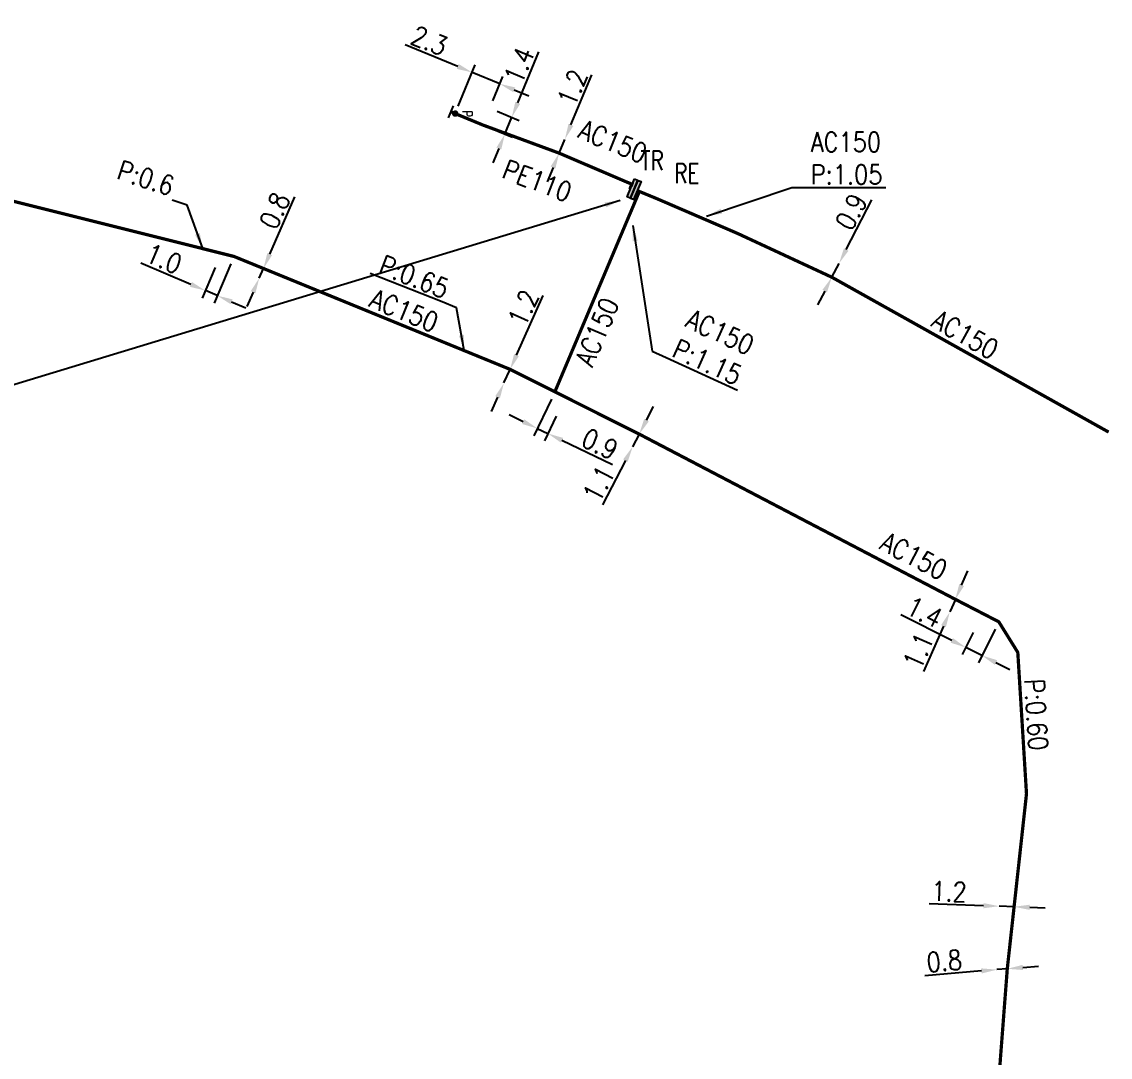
# Model space of a CAD drawing. Header units: millimetres. Extents: x 115991 to 117009, y 129000 to 129990.
# Drawn here: x 116916.4 to 117000.1, y 129288.7 to 129368.3 of the extents above; entities that cross this region are included whole.
import ezdxf
from ezdxf.enums import TextEntityAlignment as Align

# ---------------------------------------------------------------- set-up
doc = ezdxf.new("R2010")
doc.units = ezdxf.units.MM
doc.header["$PDMODE"] = 34
doc.linetypes.add('L_25_AP', pattern=[2000, 1000, 1000])
doc.linetypes.add('L_25_PE', pattern=[2000, 1000, 1000])
doc.layers.get('0').update_dxf_attribs({"linetype": 'CONTINUOUS'})
doc.layers.get('DEFPOINTS').update_dxf_attribs({"linetype": 'CONTINUOUS'})
for name, color, linetype in [('L_150', 1, 'CONTINUOUS'), ('L_300', 7, 'CONTINUOUS'), ('L_340', 7, 'CONTINUOUS'), ('L_900', 7, 'CONTINUOUS')]:
    doc.layers.add(name, color=color, linetype=linetype)
doc.styles.add('G_ROMANS', font='ROMANS.SHX', dxfattribs={"width": 0.75})
doc.styles.get("Standard").update_dxf_attribs({"font": 'romans.shx', "width": 0.85})
doc.dimstyles.get("Standard").update_dxf_attribs({"dimtxt": 1.5, "dimasz": 1.2, "dimexe": 0.625, "dimexo": 0.625, "dimgap": 0.25, "dimtad": 1, "dimdec": 1, "dimzin": 0, "dimdsep": 46, "dimtxsty": 'Standard', "dimcen": -0.5, "dimadec": 0, "dimazin": 0, "dimtfac": 1, "dimtdec": 1, "dimtmove": 0, "dimatfit": 3, "dimfxl": 0, "dimtolj": 1, "dimtzin": 0, "dimarcsym": 0})

# ---------------------------------------------------------------- blocks, each defined once
blk = doc.blocks.new('*D116')
at = {"layer": 'DEFPOINTS', "color": 0, "linetype": 'Continuous', "transparency": 16777216}
for p in [(116953.16, 129363.538), (116952.388, 129361.668), (116949.728, 129361.252)]:
    blk.add_point(p, dxfattribs=at)
at = {"layer": 'L_300', "color": 0, "linetype": 'Continuous', "lineweight": -2, "transparency": 16777216}
for p, q in [((116949.925, 129364.874), (116945.885, 129366.543)), ((116949.966, 129361.83), (116951.273, 129364.994)), ((116953.16, 129363.538), (116951.034, 129364.416)), ((116952.626, 129362.246), (116953.399, 129364.116)), ((116954.269, 129363.08), (116955.379, 129362.622))]:
    blk.add_line(p, q, dxfattribs=at)
at = {"layer": 'L_300', "color": 0, "linetype": 'Continuous', "transparency": 16777216}
for points in [[(116950.002, 129365.059), (116949.849, 129364.689), (116951.034, 129364.416)], [(116954.346, 129363.265), (116954.193, 129362.895), (116953.16, 129363.538)]]:
    blk.add_solid(points, dxfattribs=at)
at = {"layer": 'L_300', "color": 0, "linetype": 'Continuous', "transparency": 16777216, "insert": (116947.732, 129366.862), "char_height": 1.5, "attachment_point": 5, "rotation": 337.55898}
blk.add_mtext('\\A1;2.3', dxfattribs=at)
blk = doc.blocks.new('*D117')
at = {"layer": 'DEFPOINTS', "color": 0, "linetype": 'Continuous', "transparency": 16777216}
for p in [(116952.388, 129361.668), (116954.079, 129360.969), (116951.853, 129360.374)]:
    blk.add_point(p, dxfattribs=at)
at = {"layer": 'L_150', "color": 0, "linetype": 'Continuous', "lineweight": -2, "transparency": 16777216}
for p, q in [((116954.537, 129362.079), (116956.16, 129366.007)), ((116952.966, 129361.429), (116954.657, 129360.731)), ((116953.545, 129359.675), (116954.079, 129360.969)), ((116952.431, 129360.135), (116954.122, 129359.437)), ((116953.087, 129358.566), (116952.629, 129357.457))]:
    blk.add_line(p, q, dxfattribs=at)
at = {"layer": 'L_150', "color": 0, "linetype": 'Continuous', "transparency": 16777216}
for points in [[(116954.352, 129362.155), (116954.722, 129362.002), (116954.079, 129360.969)], [(116952.902, 129358.643), (116953.272, 129358.49), (116953.545, 129359.675)]]:
    blk.add_solid(points, dxfattribs=at)
at = {"layer": 'L_150', "color": 0, "linetype": 'Continuous', "transparency": 16777216, "insert": (116954.653, 129364.979), "char_height": 1.5, "attachment_point": 5, "rotation": 67.55898}
blk.add_mtext('\\A1;1.4', dxfattribs=at)
blk = doc.blocks.new('*D118')
at = {"layer": 'DEFPOINTS', "color": 0, "linetype": 'Continuous', "transparency": 16777216}
for p in [(116958.164, 129359.272), (116958.164, 129359.272), (116957.719, 129358.212)]:
    blk.add_point(p, dxfattribs=at)
at = {"layer": 'L_150', "color": 0, "linetype": 'Continuous', "lineweight": -2, "transparency": 16777216}
for p, q in [((116958.628, 129360.379), (116960.249, 129364.242)), ((116957.719, 129358.212), (116958.164, 129359.272)), ((116957.255, 129357.105), (116956.791, 129355.999))]:
    blk.add_line(p, q, dxfattribs=at)
at = {"layer": 'L_150', "color": 0, "linetype": 'Continuous', "transparency": 16777216}
for points in [[(116958.444, 129360.456), (116958.813, 129360.302), (116958.164, 129359.272)], [(116957.07, 129357.183), (116957.439, 129357.028), (116957.719, 129358.212)]]:
    blk.add_solid(points, dxfattribs=at)
at = {"layer": 'L_150', "color": 0, "linetype": 'Continuous', "transparency": 16777216, "insert": (116958.748, 129363.251), "char_height": 1.5, "attachment_point": 5, "rotation": 67.24094}
blk.add_mtext('\\A1;1.2', dxfattribs=at)
blk = doc.blocks.new('L_340_07')
at = {"color": 0, "linetype": 'Continuous', "const_width": 0.25, "flags": 128}
blk.add_lwpolyline([(0, 0), (1.25, 0)], dxfattribs=at)
at = {"color": 0, "linetype": 'Continuous', "flags": 128}
blk.add_lwpolyline([(1.25, -0.5), (1.25, 0.5)], dxfattribs=at)
at = {"color": 0, "linetype": 'Continuous', "style": 'G_ROMANS', "width": 0.75, "flags": 3}
for tag, p in [('DEF_LEG', (0.723, -3.465)), ('DEF_COUP', (0.723, -5.965)), ('DEF_TYPE', (0.723, -8.465))]:
    blk.add_attdef(tag, text='', height=1.2, dxfattribs=at).set_placement(p, align=Align.MIDDLE)
blk = doc.blocks.new('L_300_12')
at = {"color": 0, "linetype": 'Continuous', "const_width": 0.497, "flags": 128}
blk.add_lwpolyline([(-0.25, 0, 1), (0.25, 0, 1)], format="xyb", close=True, dxfattribs=at)
at = {"color": 0, "linetype": 'Continuous', "style": 'G_ROMANS', "width": 0.75}
blk.add_text('P', height=1.5, dxfattribs=at).set_placement((0, 1.85), align=Align.MIDDLE)
at = {"color": 0, "linetype": 'Continuous', "style": 'G_ROMANS', "width": 0.75, "flags": 3}
for tag, p in [('DEF_LEG', (0, -5)), ('DEF_COUP', (0, -7.5)), ('DEF_TYPE', (0, -10))]:
    blk.add_attdef(tag, text='', height=1.2, dxfattribs=at).set_placement(p, align=Align.MIDDLE)
blk = doc.blocks.new('L_340_21')
at = {"linetype": 'Continuous'}
blk.add_hatch(color=0, dxfattribs=at).paths.add_polyline_path([(0.125, 0.75), (-0.125, 0.75), (-0.125, -0.75), (0.125, -0.75)])
at = {"color": 0, "linetype": 'Continuous'}
blk.add_lwpolyline([(-0.125, 0.75), (0.125, 0.75), (0.125, -0.75), (-0.125, -0.75)], close=True, dxfattribs=at)
at = {"color": 0, "linetype": 'Continuous', "width": 0.75}
for tag, height, flags, p in [('RE', 1.5, 8, (0, 3)), ('DEF_LEG', 1.2, 3, (0, -5)), ('DEF_COUP', 1.2, 3, (0, -7.5)), ('DEF_TYPE', 1.2, 3, (0, -10))]:
    blk.add_attdef(tag, text='', height=height, dxfattribs=dict(at, flags=flags)).set_placement(p, align=Align.MIDDLE)
blk = doc.blocks.new('L_340_19')
at = {"linetype": 'Continuous'}
blk.add_hatch(color=0, dxfattribs=at).paths.add_polyline_path([(0.125, 0.75), (-0.125, 0.75), (-0.125, -0.75), (0.125, -0.75)])
at = {"color": 0, "linetype": 'Continuous'}
blk.add_lwpolyline([(-0.125, 0.75), (0.125, 0.75), (0.125, -0.75), (-0.125, -0.75)], close=True, dxfattribs=at)
at = {"color": 0, "linetype": 'Continuous', "style": 'G_ROMANS', "width": 0.75}
for tag, height, flags, p in [('TR', 1.5, 8, (0, 3)), ('DEF_LEG', 1.2, 3, (0, -5)), ('DEF_COUP', 1.2, 3, (0, -7.5)), ('DEF_TYPE', 1.2, 3, (0, -10))]:
    blk.add_attdef(tag, text='', height=height, dxfattribs=dict(at, flags=flags)).set_placement(p, align=Align.MIDDLE)
blk = doc.blocks.new('*D468')
at = {"layer": 'DEFPOINTS', "color": 0, "linetype": 'Continuous', "transparency": 16777216}
for p in [(116991.407, 129295.41), (116991.407, 129295.41), (116992.204, 129295.477)]:
    blk.add_point(p, dxfattribs=at)
at = {"layer": 'L_150', "color": 0, "linetype": 'Continuous', "lineweight": -2, "transparency": 16777216}
for p, q in [((116992.204, 129295.477), (116991.407, 129295.41)), ((116993.4, 129295.577), (116994.596, 129295.677)), ((116990.211, 129295.31), (116985.855, 129294.946))]:
    blk.add_line(p, q, dxfattribs=at)
at = {"layer": 'L_150', "color": 0, "linetype": 'Continuous', "transparency": 16777216}
for points in [[(116990.194, 129295.51), (116990.228, 129295.111), (116991.407, 129295.41)], [(116993.383, 129295.776), (116993.417, 129295.378), (116992.204, 129295.477)]]:
    blk.add_solid(points, dxfattribs=at)
at = {"layer": 'L_150', "color": 0, "linetype": 'Continuous', "transparency": 16777216, "insert": (116987.352, 129296.074), "char_height": 1.5, "attachment_point": 5, "rotation": 4.78416}
blk.add_mtext('\\A1;0.8', dxfattribs=at)
blk = doc.blocks.new('*D467')
at = {"layer": 'DEFPOINTS', "color": 0, "linetype": 'Continuous', "transparency": 16777216}
for p in [(116991.579, 129300.288), (116991.579, 129300.288), (116992.728, 129300.247)]:
    blk.add_point(p, dxfattribs=at)
at = {"layer": 'L_150', "color": 0, "linetype": 'Continuous', "lineweight": -2, "transparency": 16777216}
for p, q in [((116990.38, 129300.33), (116986.193, 129300.478)), ((116992.728, 129300.247), (116991.579, 129300.288)), ((116993.927, 129300.205), (116995.127, 129300.163))]:
    blk.add_line(p, q, dxfattribs=at)
at = {"layer": 'L_150', "color": 0, "linetype": 'Continuous', "transparency": 16777216}
for points in [[(116990.387, 129300.53), (116990.372, 129300.13), (116991.579, 129300.288)], [(116993.934, 129300.405), (116993.92, 129300.005), (116992.728, 129300.247)]]:
    blk.add_solid(points, dxfattribs=at)
at = {"layer": 'L_150', "color": 0, "linetype": 'Continuous', "transparency": 16777216, "insert": (116987.722, 129301.424), "char_height": 1.5, "attachment_point": 5, "rotation": 357.98188}
blk.add_mtext('\\A1;1.2', dxfattribs=at)
blk = doc.blocks.new('*D419')
at = {"layer": 'DEFPOINTS', "color": 0, "linetype": 'Continuous', "transparency": 16777216}
for p in [(116979.258, 129349.73), (116979.258, 129349.73), (116978.706, 129348.665)]:
    blk.add_point(p, dxfattribs=at)
at = {"layer": 'L_150', "color": 0, "linetype": 'Continuous', "lineweight": -2, "transparency": 16777216}
for p, q in [((116979.81, 129350.796), (116981.792, 129354.624)), ((116978.706, 129348.665), (116979.258, 129349.73)), ((116978.155, 129347.599), (116977.603, 129346.533))]:
    blk.add_line(p, q, dxfattribs=at)
at = {"layer": 'L_150', "color": 0, "linetype": 'Continuous', "transparency": 16777216}
for points in [[(116979.632, 129350.888), (116979.987, 129350.704), (116979.258, 129349.73)], [(116977.977, 129347.691), (116978.332, 129347.507), (116978.706, 129348.665)]]:
    blk.add_solid(points, dxfattribs=at)
at = {"layer": 'L_150', "color": 0, "linetype": 'Continuous', "transparency": 16777216, "insert": (116980.188, 129353.703), "char_height": 1.5, "attachment_point": 5, "rotation": 62.63038}
blk.add_mtext('\\A1;0.9', dxfattribs=at)
blk = doc.blocks.new('*D406')
at = {"layer": 'DEFPOINTS', "color": 0, "linetype": 'Continuous', "transparency": 16777216}
for p in [(116934.972, 129349.338), (116934.651, 129348.605), (116934.651, 129348.605)]:
    blk.add_point(p, dxfattribs=at)
at = {"layer": 'L_150', "color": 0, "linetype": 'Continuous', "lineweight": -2, "transparency": 16777216}
for p, q in [((116935.453, 129350.437), (116937.38, 129354.844)), ((116934.651, 129348.605), (116934.972, 129349.338)), ((116934.17, 129347.505), (116933.69, 129346.406))]:
    blk.add_line(p, q, dxfattribs=at)
at = {"layer": 'L_150', "color": 0, "linetype": 'Continuous', "transparency": 16777216}
for points in [[(116935.27, 129350.517), (116935.636, 129350.357), (116934.972, 129349.338)], [(116933.987, 129347.586), (116934.354, 129347.425), (116934.651, 129348.605)]]:
    blk.add_solid(points, dxfattribs=at)
at = {"layer": 'L_150', "color": 0, "linetype": 'Continuous', "transparency": 16777216, "insert": (116935.829, 129353.792), "char_height": 1.5, "attachment_point": 5, "rotation": 66.37469}
blk.add_mtext('\\A1;0.8', dxfattribs=at)
blk = doc.blocks.new('*D407')
at = {"layer": 'DEFPOINTS', "color": 0, "linetype": 'Continuous', "transparency": 16777216}
for p in [(116957.394, 129339.853), (116957.765, 129338.545), (116956.856, 129336.647)]:
    blk.add_point(p, dxfattribs=at)
at = {"layer": 'L_150', "color": 0, "linetype": 'Continuous', "lineweight": -2, "transparency": 16777216}
for p, q in [((116957.124, 129339.29), (116955.774, 129336.472)), ((116954.962, 129337.555), (116953.88, 129338.073)), ((116957.495, 129337.981), (116956.586, 129336.083)), ((116956.044, 129337.036), (116956.856, 129336.647)), ((116957.938, 129336.129), (116961.826, 129334.266))]:
    blk.add_line(p, q, dxfattribs=at)
at = {"layer": 'L_150', "color": 0, "linetype": 'Continuous', "transparency": 16777216}
for points in [[(116955.048, 129337.735), (116954.876, 129337.374), (116956.044, 129337.036)], [(116958.025, 129336.309), (116957.852, 129335.948), (116956.856, 129336.647)]]:
    blk.add_solid(points, dxfattribs=at)
at = {"layer": 'L_150', "color": 0, "linetype": 'Continuous', "transparency": 16777216, "insert": (116960.855, 129335.84), "char_height": 1.5, "attachment_point": 5, "rotation": 334.39908}
blk.add_mtext('\\A1;0.9', dxfattribs=at)
blk = doc.blocks.new('*D409')
at = {"layer": 'DEFPOINTS', "color": 0, "linetype": 'Continuous', "transparency": 16777216}
for p in [(116931.499, 129349.984), (116932.706, 129350.264), (116930.501, 129347.64)]:
    blk.add_point(p, dxfattribs=at)
at = {"layer": 'L_150', "color": 0, "linetype": 'Continuous', "lineweight": -2, "transparency": 16777216}
for p, q in [((116929.397, 129348.11), (116925.543, 129349.752)), ((116931.254, 129349.409), (116930.256, 129347.065)), ((116932.461, 129349.689), (116931.176, 129346.673)), ((116931.421, 129347.248), (116930.501, 129347.64)), ((116932.525, 129346.778), (116933.629, 129346.307))]:
    blk.add_line(p, q, dxfattribs=at)
at = {"layer": 'L_150', "color": 0, "linetype": 'Continuous', "transparency": 16777216}
for points in [[(116929.475, 129348.294), (116929.318, 129347.926), (116930.501, 129347.64)], [(116932.603, 129346.962), (116932.446, 129346.594), (116931.421, 129347.248)]]:
    blk.add_solid(points, dxfattribs=at)
at = {"layer": 'L_150', "color": 0, "linetype": 'Continuous', "transparency": 16777216, "insert": (116927.31, 129350.086), "char_height": 1.5, "attachment_point": 5, "rotation": 336.9265}
blk.add_mtext('\\A1;1.0', dxfattribs=at)
blk = doc.blocks.new('*D408')
at = {"layer": 'DEFPOINTS', "color": 0, "linetype": 'Continuous', "transparency": 16777216}
for p in [(116953.949, 129341.58), (116953.477, 129340.531), (116953.477, 129340.531)]:
    blk.add_point(p, dxfattribs=at)
at = {"layer": 'L_150', "color": 0, "linetype": 'Continuous', "lineweight": -2, "transparency": 16777216}
for p, q in [((116954.441, 129342.674), (116956.501, 129347.258)), ((116953.477, 129340.531), (116953.949, 129341.58)), ((116952.985, 129339.437), (116952.493, 129338.342))]:
    blk.add_line(p, q, dxfattribs=at)
at = {"layer": 'L_150', "color": 0, "linetype": 'Continuous', "transparency": 16777216}
for points in [[(116954.258, 129342.756), (116954.623, 129342.592), (116953.949, 129341.58)], [(116952.803, 129339.519), (116953.167, 129339.355), (116953.477, 129340.531)]]:
    blk.add_solid(points, dxfattribs=at)
at = {"layer": 'L_150', "color": 0, "linetype": 'Continuous', "transparency": 16777216, "insert": (116954.976, 129346.305), "char_height": 1.5, "attachment_point": 5, "rotation": 65.79179}
blk.add_mtext('\\A1;1.2', dxfattribs=at)
blk = doc.blocks.new('*D420')
at = {"layer": 'DEFPOINTS', "color": 0, "linetype": 'Continuous', "transparency": 16777216}
for p in [(116988.207, 129323.891), (116987.783, 129322.93), (116987.783, 129322.93)]:
    blk.add_point(p, dxfattribs=at)
at = {"layer": 'L_150', "color": 0, "linetype": 'Continuous', "lineweight": -2, "transparency": 16777216}
for p, q in [((116988.692, 129324.988), (116989.176, 129326.086)), ((116988.207, 129323.891), (116987.783, 129322.93)), ((116987.298, 129321.832), (116985.753, 129318.333))]:
    blk.add_line(p, q, dxfattribs=at)
at = {"layer": 'L_150', "color": 0, "linetype": 'Continuous', "transparency": 16777216}
for points in [[(116988.509, 129325.069), (116988.875, 129324.907), (116988.207, 129323.891)], [(116987.115, 129321.913), (116987.481, 129321.751), (116987.783, 129322.93)]]:
    blk.add_solid(points, dxfattribs=at)
at = {"layer": 'L_150', "color": 0, "linetype": 'Continuous', "transparency": 16777216, "insert": (116985.369, 129319.938), "char_height": 1.5, "attachment_point": 5, "rotation": 66.17558}
blk.add_mtext('\\A1;1.1', dxfattribs=at)
blk = doc.blocks.new('*D421')
at = {"layer": 'DEFPOINTS', "color": 0, "linetype": 'Continuous', "transparency": 16777216}
for p in [(116991.55, 129322.164), (116989.853, 129321.897), (116989.004, 129320.196)]:
    blk.add_point(p, dxfattribs=at)
at = {"layer": 'L_150', "color": 0, "linetype": 'Continuous', "lineweight": -2, "transparency": 16777216}
for p, q in [((116987.93, 129320.731), (116984.011, 129322.687)), ((116989.574, 129321.338), (116988.725, 129319.636)), ((116991.271, 129321.605), (116989.978, 129319.011)), ((116990.257, 129319.571), (116989.004, 129320.196)), ((116991.331, 129319.035), (116992.404, 129318.499))]:
    blk.add_line(p, q, dxfattribs=at)
at = {"layer": 'L_150', "color": 0, "linetype": 'Continuous', "transparency": 16777216}
for points in [[(116988.019, 129320.91), (116987.841, 129320.552), (116989.004, 129320.196)], [(116991.42, 129319.214), (116991.241, 129318.856), (116990.257, 129319.571)]]:
    blk.add_solid(points, dxfattribs=at)
at = {"layer": 'L_150', "color": 0, "linetype": 'Continuous', "transparency": 16777216, "insert": (116985.822, 129322.901), "char_height": 1.5, "attachment_point": 5, "rotation": 333.48769}
blk.add_mtext('\\A1;1.4', dxfattribs=at)
blk = doc.blocks.new('*D168')
at = {"layer": 'DEFPOINTS', "color": 0, "linetype": 'Continuous', "transparency": 16777216}
for p in [(116963.884, 129336.601), (116963.377, 129335.625), (116963.377, 129335.625)]:
    blk.add_point(p, dxfattribs=at)
at = {"layer": 'L_150', "color": 0, "linetype": 'Continuous', "lineweight": -2, "transparency": 16777216}
for p, q in [((116964.438, 129337.666), (116964.992, 129338.73)), ((116963.884, 129336.601), (116963.377, 129335.625)), ((116962.823, 129334.561), (116961.057, 129331.167))]:
    blk.add_line(p, q, dxfattribs=at)
at = {"layer": 'L_150', "color": 0, "linetype": 'Continuous', "transparency": 16777216}
for points in [[(116964.261, 129337.758), (116964.616, 129337.573), (116963.884, 129336.601)], [(116962.645, 129334.653), (116963, 129334.468), (116963.377, 129335.625)]]:
    blk.add_solid(points, dxfattribs=at)
at = {"layer": 'L_150', "color": 0, "linetype": 'Continuous', "transparency": 16777216, "insert": (116960.776, 129332.793), "char_height": 1.5, "attachment_point": 5, "rotation": 62.51152}
blk.add_mtext('\\A1;1.1', dxfattribs=at)

msp = doc.modelspace()

# ---------------------------------------------------------------- linework, layer by layer
at = {"layer": 'L_150', "linetype": 'L_25_AP', "const_width": 0.25, "flags": 128}
for points in [[(116859.525, 129365.727), (116860.543, 129365.691), (116861.984, 129365.639), (116865.442, 129365.515), (116877.671, 129363.962), (116877.671, 129363.962), (116886.468, 129361.859), (116896.8, 129359.24), (116932.706, 129350.264), (116934.972, 129349.338), (116953.949, 129341.58), (116957.394, 129339.853), (116963.884, 129336.601), (116988.207, 129323.891), (116991.55, 129322.164), (116993.013, 129319.81), (116993.682, 129308.935), (116992.728, 129300.247), (116992.204, 129295.477), (116991.178, 129282.039), (116990.012, 129260.809), (116989.121, 129250.271), (116987.076, 129196.756), (116986.925, 129192.885), (116986.935, 129187.145), (116986.842, 129185.146), (116985.657, 129159.778), (116984.677, 129138.805), (116983.753, 129111.9), (116982.291, 129074.264), (116981.736, 129060.292), (116981.617, 129057.388), (116981.42, 129052.197), (116980.943, 129036.943), (116980.339, 129018.937), (116979.152, 129007.833), (116978.75, 129004.076), (116978.328, 129000)], [(116963.505, 129355.426), (116963.47, 129355.44)]]:
    msp.add_lwpolyline(points, dxfattribs=at)
at = {"layer": 'L_150', "linetype": 'L_25_PE', "const_width": 0.25, "flags": 128}
msp.add_lwpolyline([(116963.24, 129355.536), (116963.205, 129355.551), (116963.278, 129355.726), (116963.32, 129355.827), (116962.949, 129355.976), (116957.719, 129358.212), (116951.853, 129360.374), (116949.728, 129361.252)], dxfattribs=at)
at = {"layer": 'L_150', "linetype": 'L_25_AP', "flags": 128}
for points in [[(116957.394, 129339.853, 0.25, 0.25, 0), (116963.897, 129355.262, 0.25, 0.25, 0), (116963.897, 129355.262, 0, 0, 0)], [(116963.736, 129355.329, 0.25, 0.25, 0), (116963.897, 129355.262, 0.25, 0.25, 0), (116965.213, 129354.721, 0.25, 0.25, 0), (116971.46, 129352.03, 0.25, 0.25, 0), (116978.706, 129348.665, 0.25, 0.25, 0), (117000, 129336.756, 0, 0, 0)]]:
    msp.add_lwpolyline(points, format="xyseb", dxfattribs=at)

# ---------------------------------------------------------------- block references
at = {"layer": 'L_300', "xscale": 0.5, "yscale": 0.5, "zscale": 0.5, "rotation": 268.7384262904294}
msp.add_blockref('L_300_12', (116949.728, 129361.252), dxfattribs=at)
at = {"layer": 'L_340', "xscale": 0.3, "rotation": 157.5589836854695}
msp.add_blockref('L_340_07', (116949.728, 129361.252), dxfattribs=at)
at = {"layer": 'L_340'}
ref = msp.add_blockref('L_340_19', (116963.355, 129355.488), dxfattribs=dict(at, rotation=337.3319378543866))
ref.add_attrib('TR', 'TR', dxfattribs={"layer": '0', "color": 0, "linetype": 'Continuous', "height": 1.5, "style": 'G_ROMANS', "width": 0.75, "flags": 8}).set_placement((116964.88, 129357.64), align=Align.MIDDLE)
ref = msp.add_blockref('L_340_21', (116963.62, 129355.377), dxfattribs=dict(at, rotation=337.3454020992538))
ref.add_attrib('RE', 'RE', dxfattribs={"layer": '0', "color": 0, "linetype": 'Continuous', "height": 1.5, "width": 0.75, "flags": 8}).set_placement((116967.543, 129356.658), align=Align.MIDDLE)

# ---------------------------------------------------------------- texts
at = {"layer": 'L_150', "linetype": 'Continuous', "width": 0.85}
for s, rotation, p in [('AC150', 337.76499, (116959.075, 129359.431)), ('AC150', 337.76499, (116943.012, 129346.43)), ('AC150', 67.02561, (116960.272, 129341.674)), ('AC150', 330.78299, (116986.237, 129344.921)), ('AC150', 332.69023, (116982.263, 129327.804)), ('P:0.60', 273.52138, (116993.521, 129317.731))]:
    msp.add_text(s, height=1.5, rotation=rotation, dxfattribs=at).set_placement(p)
msp.add_text('PE110', height=1.5, rotation=339.08332, dxfattribs=at).set_placement((116956.031, 129356.084), align=Align.MIDDLE)
at = {"layer": 'L_150', "linetype": 'Continuous', "insert": (116977.085, 129355.817), "char_height": 1.5, "attachment_point": 7}
msp.add_mtext('AC150\\PP:1.05', dxfattribs=at)
at = {"layer": 'L_150', "linetype": 'Continuous', "char_height": 1.5}
for s, insert, attachment_point, rotation in [('\\A1;P:0.6', (116927.791, 129354.901), 9, 341.96879), ('\\A1;P:0.65', (116948.841, 129346.982), 9, 338.32427), ('AC150\\PP:1.15', (116966.297, 129342.613), 7, 335.41944)]:
    msp.add_mtext(s, dxfattribs=dict(at, insert=insert, attachment_point=attachment_point, rotation=rotation))

# ---------------------------------------------------------------- dimensions: what is measured, and where the dimension line sits
at = {"layer": 'L_150', "linetype": 'Continuous'}
for base, p1, p2, angle, picture, middle in [((116954.079, 129360.969), (116951.853, 129360.374), (116952.388, 129361.668), 247.55898, '*D117', (116955.577, 129364.597)), ((116958.164, 129359.2724), (116957.7191, 129358.2119), (116958.164, 129359.2724), 247.24094, '*D118', (116959.6706, 129362.8638)), ((116934.651, 129348.605), (116934.972, 129349.338), (116934.651, 129348.605), 66.37469, '*D406', (116936.745, 129353.391)), ((116930.501, 129347.64), (116932.706, 129350.264), (116931.499, 129349.984), 336.9265, '*D409', (116926.918, 129349.166)), ((116953.477, 129340.531), (116953.949, 129341.58), (116953.477, 129340.531), 65.79179, '*D408', (116955.888, 129345.895)), ((116956.856, 129336.647), (116957.394, 129339.853), (116957.765, 129338.545), 154.39908, '*D407', (116960.423, 129334.938)), ((116963.377, 129335.625), (116963.884, 129336.601), (116963.377, 129335.625), 62.51152, '*D168', (116961.663, 129332.332)), ((116987.7829, 129322.93), (116988.207, 129323.8905), (116987.7829, 129322.93), 66.17558, '*D420', (116986.2833, 129319.5339)), ((116989.004, 129320.196), (116991.55, 129322.164), (116989.853, 129321.897), 153.48769, '*D421', (116985.375, 129322.006)), ((116991.578756, 129300.28782), (116992.728043, 129300.247323), (116991.578756, 129300.28782), 357.981884, '*D467', (116987.686529, 129300.424972)), ((116991.407, 129295.41), (116992.204, 129295.477), (116991.407, 129295.41), 4.78416, '*D468', (116987.435, 129295.078))]:
    dim = msp.add_linear_dim(base=base, p1=p1, p2=p2, angle=angle, dimstyle='Standard', dxfattribs=at)
    dim.commit()
    dim.dimension.update_dxf_attribs({"geometry": picture, "text_midpoint": middle, "dimtype": 160})
dim = msp.add_linear_dim(base=(116979.258, 129349.73), p1=(116978.706, 129348.665), p2=(116979.258, 129349.73), angle=242.63038, text='0.9', dimstyle='Standard', dxfattribs=at)
dim.commit()
dim.dimension.update_dxf_attribs({"geometry": '*D419', "text_midpoint": (116981.076, 129353.243), "dimtype": 160})
at = {"layer": 'L_300', "linetype": 'Continuous'}
dim = msp.add_linear_dim(base=(116953.16, 129363.538), p1=(116949.728, 129361.252), p2=(116952.388, 129361.668), angle=157.55898, dimstyle='Standard', dxfattribs=at)
dim.commit()
dim.dimension.update_dxf_attribs({"geometry": '*D116', "text_midpoint": (116947.351, 129365.938), "dimtype": 160})

# ---------------------------------------------------------------- leaders
at = {"layer": 'L_150', "linetype": 'Continuous', "annotation_type": 0, "has_hookline": 1, "hookline_direction": 0, "text_width": 5.768}
msp.add_leader([(116969.07, 129353.363), (116975.635, 129355.567), (116976.835, 129355.567)], dimstyle='Standard', dxfattribs=at)
at = {"layer": 'L_150', "linetype": 'Continuous'}
msp.add_leader([(116930.298, 129350.866), (116929.093, 129354.215), (116927.952, 129354.586)], dimstyle='Standard', dxfattribs=at)
at = {"layer": 'L_150', "linetype": 'Continuous', "annotation_type": 0, "has_hookline": 1}
for points, hookline_direction, text_width, horizontal_direction in [([(116963.39, 129352.647), (116964.874, 129342.989), (116965.965, 129342.49)], 0, 5.768, (0.909377, -0.415972, 0)), ([(116950.418, 129343.023), (116949.836, 129346.318), (116948.721, 129346.761)], 1, 5.707, (0.929289, -0.369353, 0))]:
    msp.add_leader(points, dimstyle='Standard', dxfattribs=dict(at, hookline_direction=hookline_direction, text_width=text_width, horizontal_direction=horizontal_direction))
at = {"layer": 'L_900', "color": 7, "linetype": 'Continuous'}
msp.add_leader([(116962.422, 129354.575), (116829.158, 129314.067)], dimstyle='Standard', dxfattribs=at)

doc.saveas('drawing.dxf')
